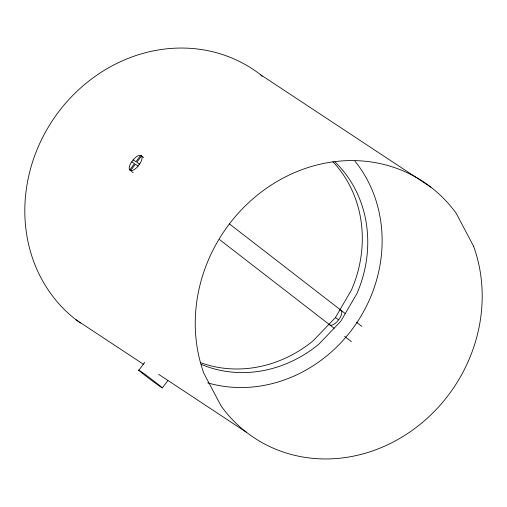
<?xml version="1.0" encoding="UTF-8"?>
<svg xmlns="http://www.w3.org/2000/svg" width="507" height="507" viewBox="0 0 507 507"><rect width="100%" height="100%" fill="white"/><g stroke="black" fill="none" stroke-linecap="round" stroke-linejoin="round"><path stroke-width="0.76" d="M200.835 362.752A123.005 111.35 -56.6 0 0 313.263 340.698L335.4 317.597L351.535 289.846A123.005 111.35 -56.6 0 0 332.928 161.777M129.767 169.94L134.494 163.653L131.706 161.809M140.667 155.459L135.933 161.746L133.138 159.901M130.61 170.504L135.344 164.211L138.132 166.055M141.51 156.017L136.776 162.303L139.571 164.148M138.817 370.249L144.774 362.334M162.36 387.874L167.861 380.573M143.646 157.519L140.147 155.307A9.227 3.91 -52.3 0 0 133.911 158.989L131.04 162.798A9.227 3.91 -52.3 0 0 129.437 169.534L133.17 172.729M130.09 170.346L131.129 170.656A9.227 3.91 -52.3 0 0 137.359 166.974L140.23 163.159A9.227 3.91 -52.3 0 0 141.84 156.422L141.18 155.611M80.467 323.054A153.444 138.905 -56.6 0 1 56.575 114.614A153.444 138.905 -56.6 0 1 260.516 74.681L430.95 187.21M335.4 317.597L338.676 319.759A9.227 3.91 -52.3 0 0 339.912 309.923M76.05 319.79L143.43 364.273M158.628 374.305L246.484 432.319M229.398 223.891L340.077 309.555M340.945 310.227L345.248 313.56M356.307 322.116L361.833 326.394M219.563 239.596L328.986 324.29M329.854 324.968L334.157 328.295M344.602 336.375L351.357 341.61M260.516 74.681L262.163 76.392M338.676 319.759A9.227 3.91 -52.3 0 1 329.201 324.157M354.938 161.125A138.379 125.267 -56.6 0 1 357.074 322.357A138.379 125.267 -56.6 0 1 207.705 382.874M335.026 161.98A123.005 111.35 -56.6 0 1 356.985 293.445L340.856 321.197L318.719 344.297A123.005 111.35 -56.6 0 1 201.235 364.368M473.544 246.161L456.256 213.403A153.444 138.905 -56.6 0 0 272.474 184.275A153.444 138.905 -56.6 0 0 203.89 373.367L221.185 406.126A153.444 138.905 -56.6 0 0 404.96 435.253A153.444 138.905 -56.6 0 0 473.544 246.161M142.797 373.608A14.76 0.425 37 0 0 162.158 387.861A14.76 0.425 37 0 0 146.815 375.719A14.76 0.425 37 0 0 142.797 373.608"/></g></svg>
